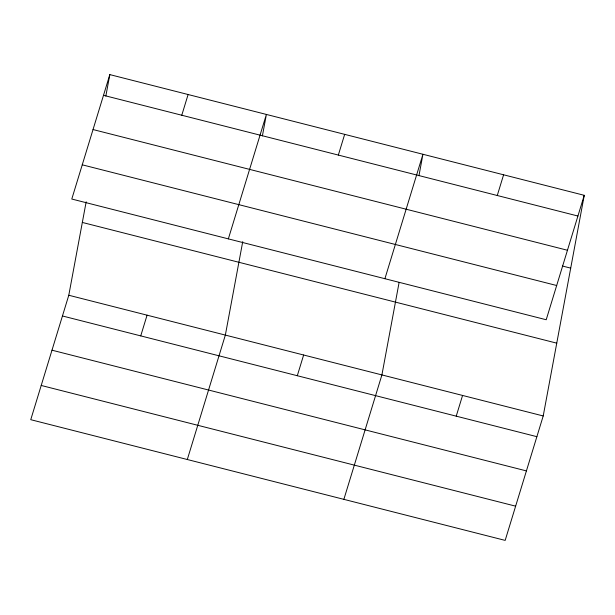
<?xml version="1.0" encoding="UTF-8"?>
<svg xmlns="http://www.w3.org/2000/svg" width="615" height="615" viewBox="0 0 615 615"><rect width="100%" height="100%" fill="white"/><g stroke="black" fill="none" stroke-linecap="round" stroke-linejoin="round"><path stroke-width="0.92" d="M584.25 195.316L546.212 319.746L71.786 199.037L109.831 74.607L584.25 195.316L543.214 415.963L505.169 540.393L30.75 419.684L68.788 295.254L86.169 201.812M105.834 96.078L109.831 74.607M242.733 241.649L225.351 335.09L187.306 459.52M262.397 135.907L266.387 114.436L228.35 238.866M399.112 282.416L381.907 374.927L343.87 499.357M418.953 175.744L422.943 154.273L384.905 278.703M181.779 115.236L188.105 94.525M140.735 335.89L147.07 315.172M338.335 155.072L344.669 134.354M297.299 375.727L303.633 355.009M497.266 195.508L503.6 174.791M456.23 416.163L462.565 395.445M103.497 95.317L577.916 216.026M93.034 129.55L567.453 250.251M562.364 266.003L570.705 268.132M82.249 164.812L556.675 285.514M82.333 222.446L556.752 343.155M68.788 295.254L543.214 415.963M62.461 315.972L536.88 436.681M51.998 350.196L526.417 470.905M41.213 385.459L515.631 506.168"/></g></svg>
